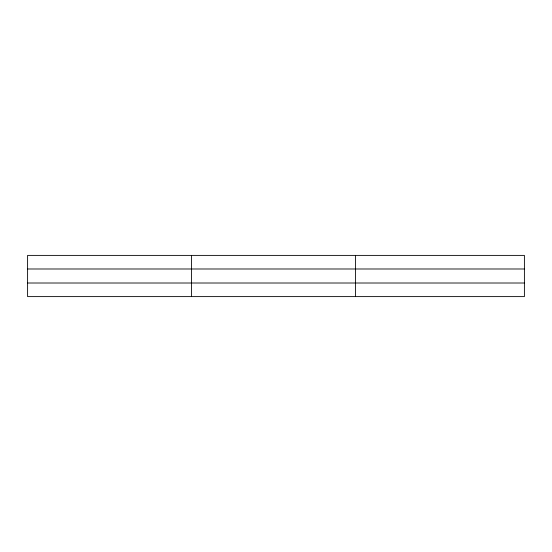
<?xml version="1.0" encoding="UTF-8"?>
<svg xmlns="http://www.w3.org/2000/svg" width="552" height="552" viewBox="0 0 552 552"><rect width="100%" height="100%" fill="white"/><g stroke="black" fill="none" stroke-linecap="round" stroke-linejoin="round"><path stroke-width="0.83" d="M191.544 296.61L191.544 255.39M355.488 296.61L355.488 255.39M524.4 283.01L524.4 296.61L27.6 296.61L27.6 255.39L524.4 255.39L524.4 283.01L27.6 283.01M27.6 268.99L524.4 268.99"/></g></svg>
